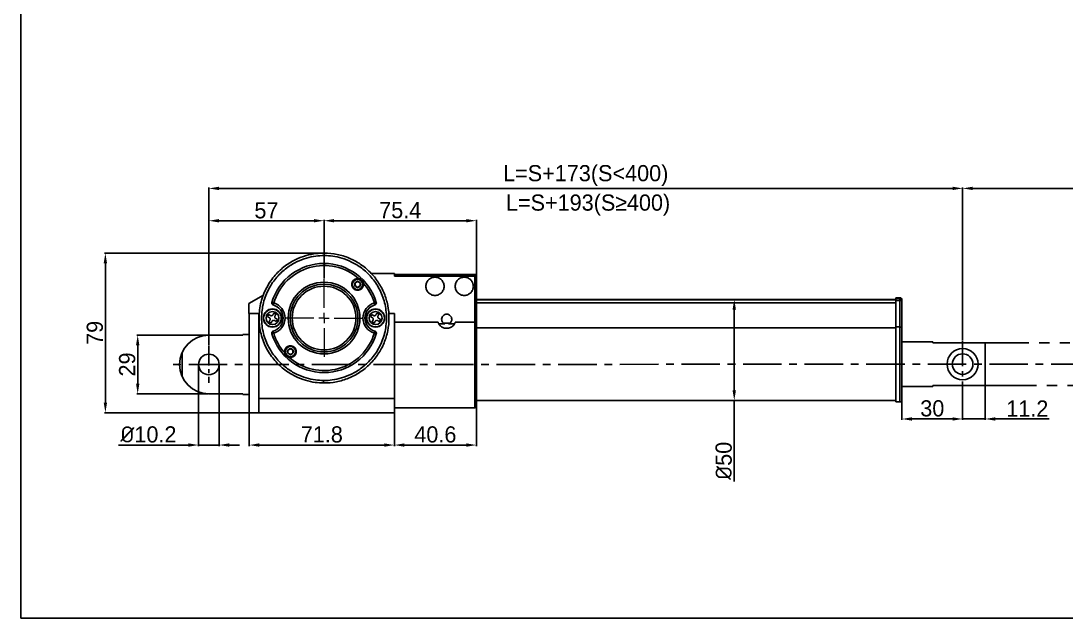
# Model space of a CAD drawing. Header units: millimetres. Extents: x 0 to 840, y 0 to 594.
# Drawn here: x 0 to 517, y 0 to 296 of the extents above; entities that cross this region are included whole.
import ezdxf

# ---------------------------------------------------------------- set-up
doc = ezdxf.new("R2010")
doc.units = ezdxf.units.MM
doc.header["$PDSIZE"] = -1
doc.linetypes.add('CENTERX2', pattern=[20.32, 12.7, -2.54, 2.54, -2.54])
doc.linetypes.add('PHANTOM', pattern=[12.7, 6.35, -1.27, 1.27, -1.27, 1.27, -1.27])
doc.layers.add('중심선', color=1, linetype='CENTERX2')
doc.layers.add('치수', color=4, linetype='Continuous')
doc.styles.add('누리로봇 문자스타일_20230829', font='GOTHIC.TTF')
doc.dimstyles.new('A2기본 치수스타일', dxfattribs={"dimtxt": 4, "dimasz": 4, "dimexe": 0.5, "dimexo": 0.3, "dimgap": 1, "dimtad": 1, "dimtoh": 1, "dimdec": 1, "dimzin": 12, "dimdsep": 46, "dimtxsty": '누리로봇 문자스타일_20230829', "dimcen": 0.09, "dimclrd": 3, "dimclre": 3, "dimclrt": 3, "dimadec": 0, "dimazin": 3, "dimtm": 1e-09, "dimtfac": 1, "dimtdec": 1, "dimtofl": 0, "dimtmove": 0, "dimatfit": 3, "dimfxl": 1, "dimfrac": 2, "dimarcsym": 0})
doc.dimstyles.new('A3치수선 초과 치수스타일', dxfattribs={"dimtxt": 4, "dimasz": 4, "dimexe": 0.5, "dimexo": 0.3, "dimgap": 1, "dimtad": 1, "dimdec": 1, "dimzin": 12, "dimdsep": 46, "dimtxsty": '누리로봇 문자스타일_20230829', "dimcen": 0.09, "dimclrd": 3, "dimclre": 3, "dimclrt": 3, "dimadec": 0, "dimazin": 3, "dimtm": 1e-09, "dimtfac": 1, "dimtdec": 1, "dimtofl": 0, "dimtmove": 0, "dimatfit": 3, "dimfxl": 1, "dimfrac": 2, "dimarcsym": 0})

# ---------------------------------------------------------------- blocks, each defined once
blk = doc.blocks.new('SW_CENTERMARKSYMBOL_2')
at = {"color": 0, "linetype": 'Continuous', "lineweight": 0}
for p, q in [((0, 5), (0, 19.25)), ((-5, 0), (-19.25, 0)), ((0, 0), (-2.5, 0)), ((0, 0), (0, 2.5)), ((0, 0), (0, -2.5)), ((0, 0), (2.5, 0)), ((5, 0), (19.25, 0)), ((0, -5), (0, -19.25))]:
    blk.add_line(p, q, dxfattribs=at)
blk = doc.blocks.new('*D28')
at = {"layer": 'Defpoints', "color": 0}
for p in [(353, 157.68), (353, 157.68), (353, 107.68)]:
    blk.add_point(p, dxfattribs=at)
at = {"layer": '치수', "color": 3, "lineweight": -2}
for p, q in [((352.7, 157.68), (352.5, 157.68)), ((353, 152.68), (353, 112.68)), ((352.7, 107.68), (352.5, 107.68)), ((353, 107.68), (353, 67.64))]:
    blk.add_line(p, q, dxfattribs=at)
at = {"layer": '치수', "color": 3}
for points in [[(352.17, 152.68), (353.83, 152.68), (353, 157.68)], [(352.17, 112.68), (353.83, 112.68), (353, 107.68)]]:
    blk.add_solid(points, dxfattribs=at)
at = {"layer": '치수', "color": 3, "insert": (347.8, 77.83), "char_height": 8, "attachment_point": 5, "rotation": 90, "style": '누리로봇 문자스타일_20230829'}
blk.add_mtext('{\\fISOCPEUR|b0|i0|c0|p34;%%C}50', dxfattribs=at)
blk = doc.blocks.new('*D29')
at = {"layer": 'Defpoints', "color": 0}
for p in [(225.4, 104.83), (184.8, 101.63), (184.8, 85.63)]:
    blk.add_point(p, dxfattribs=at)
at = {"layer": '치수', "color": 3, "lineweight": -2}
for p, q in [((225.4, 104.53), (225.4, 85.13)), ((184.8, 101.33), (184.8, 85.13)), ((220.4, 85.63), (189.8, 85.63))]:
    blk.add_line(p, q, dxfattribs=at)
at = {"layer": '치수', "color": 3}
for points in [[(189.8, 86.47), (189.8, 84.8), (184.8, 85.63)], [(220.4, 86.47), (220.4, 84.8), (225.4, 85.63)]]:
    blk.add_solid(points, dxfattribs=at)
at = {"layer": '치수', "color": 3, "insert": (205.1, 90.84), "char_height": 8, "attachment_point": 5, "style": '누리로봇 문자스타일_20230829'}
blk.add_mtext('40.6', dxfattribs=at)
blk = doc.blocks.new('*D30')
at = {"layer": 'Defpoints', "color": 0}
for p in [(113, 101.63), (184.8, 101.63), (113, 85.63)]:
    blk.add_point(p, dxfattribs=at)
at = {"layer": '치수', "color": 3, "lineweight": -2}
for p, q in [((113, 101.33), (113, 85.13)), ((184.8, 101.33), (184.8, 85.13)), ((179.8, 85.63), (118, 85.63))]:
    blk.add_line(p, q, dxfattribs=at)
at = {"layer": '치수', "color": 3}
for points in [[(118, 86.47), (118, 84.8), (113, 85.63)], [(179.8, 86.47), (179.8, 84.8), (184.8, 85.63)]]:
    blk.add_solid(points, dxfattribs=at)
at = {"layer": '치수', "color": 3, "insert": (148.9, 90.84), "char_height": 8, "attachment_point": 5, "style": '누리로봇 문자스타일_20230829'}
blk.add_mtext('71.8', dxfattribs=at)
blk = doc.blocks.new('*D31')
at = {"layer": 'Defpoints', "color": 0}
for p in [(41.8, 180.63), (150.2, 180.63), (113, 101.63)]:
    blk.add_point(p, dxfattribs=at)
at = {"layer": '치수', "color": 3, "lineweight": -2}
for p, q in [((149.9, 180.63), (41.3, 180.63)), ((41.8, 106.63), (41.8, 175.63)), ((112.7, 101.63), (41.3, 101.63))]:
    blk.add_line(p, q, dxfattribs=at)
at = {"layer": '치수', "color": 3}
for points in [[(40.97, 175.63), (42.63, 175.63), (41.8, 180.63)], [(40.97, 106.63), (42.63, 106.63), (41.8, 101.63)]]:
    blk.add_solid(points, dxfattribs=at)
at = {"layer": '치수', "color": 3, "insert": (36.6, 141.13), "char_height": 8, "attachment_point": 5, "rotation": 90, "style": '누리로봇 문자스타일_20230829'}
blk.add_mtext('79', dxfattribs=at)
blk = doc.blocks.new('*D32')
at = {"layer": 'Defpoints', "color": 0}
for p in [(93, 140), (57.8, 111), (93, 111)]:
    blk.add_point(p, dxfattribs=at)
at = {"layer": '치수', "color": 3, "lineweight": -2}
for p, q in [((92.7, 140), (57.3, 140)), ((57.8, 135), (57.8, 116)), ((92.7, 111), (57.3, 111))]:
    blk.add_line(p, q, dxfattribs=at)
at = {"layer": '치수', "color": 3}
for points in [[(56.97, 135), (58.63, 135), (57.8, 140)], [(56.97, 116), (58.63, 116), (57.8, 111)]]:
    blk.add_solid(points, dxfattribs=at)
at = {"layer": '치수', "color": 3, "insert": (52.6, 125.5), "char_height": 8, "attachment_point": 5, "rotation": 90, "style": '누리로봇 문자스타일_20230829'}
blk.add_mtext('29', dxfattribs=at)
blk = doc.blocks.new('*D33')
at = {"layer": 'Defpoints', "color": 0}
for p in [(466, 115.48), (436, 107.98), (466, 98.53)]:
    blk.add_point(p, dxfattribs=at)
at = {"layer": '치수', "color": 3, "lineweight": -2}
for p, q in [((466, 115.18), (466, 98.03)), ((436, 107.68), (436, 98.03)), ((441, 98.53), (461, 98.53))]:
    blk.add_line(p, q, dxfattribs=at)
at = {"layer": '치수', "color": 3}
for points in [[(441, 99.37), (441, 97.7), (436, 98.53)], [(461, 99.37), (461, 97.7), (466, 98.53)]]:
    blk.add_solid(points, dxfattribs=at)
at = {"layer": '치수', "color": 3, "insert": (451, 103.74), "char_height": 8, "attachment_point": 5, "style": '누리로봇 문자스타일_20230829'}
blk.add_mtext('30', dxfattribs=at)
blk = doc.blocks.new('*D34')
at = {"layer": 'Defpoints', "color": 0}
for p in [(466, 115.48), (477.2, 115.15), (477.2, 98.53)]:
    blk.add_point(p, dxfattribs=at)
at = {"layer": '치수', "color": 3, "lineweight": -2}
for p, q in [((466, 115.18), (466, 98.03)), ((477.2, 114.85), (477.2, 98.03)), ((461, 98.53), (456, 98.53)), ((466, 98.53), (477.2, 98.53)), ((482.2, 98.53), (508.81, 98.53))]:
    blk.add_line(p, q, dxfattribs=at)
at = {"layer": '치수', "color": 3}
for points in [[(461, 99.37), (461, 97.7), (466, 98.53)], [(482.2, 99.37), (482.2, 97.7), (477.2, 98.53)]]:
    blk.add_solid(points, dxfattribs=at)
at = {"layer": '치수', "color": 3, "insert": (498.01, 103.71), "char_height": 8, "attachment_point": 5, "style": '누리로봇 문자스타일_20230829'}
blk.add_mtext('11.2', dxfattribs=at)
blk = doc.blocks.new('*D35')
at = {"layer": 'Defpoints', "color": 0}
for p in [(93, 196.63), (150, 167.73), (93, 134.6)]:
    blk.add_point(p, dxfattribs=at)
at = {"layer": '치수', "color": 3, "lineweight": -2}
for p, q in [((93, 134.9), (93, 197.13)), ((145, 196.63), (98, 196.63)), ((150, 168.03), (150, 197.13))]:
    blk.add_line(p, q, dxfattribs=at)
at = {"layer": '치수', "color": 3}
for points in [[(98, 197.47), (98, 195.8), (93, 196.63)], [(145, 197.47), (145, 195.8), (150, 196.63)]]:
    blk.add_solid(points, dxfattribs=at)
at = {"layer": '치수', "color": 3, "insert": (121.5, 201.74), "char_height": 8, "attachment_point": 5, "style": '누리로봇 문자스타일_20230829'}
blk.add_mtext('57', dxfattribs=at)
blk = doc.blocks.new('*D36')
at = {"layer": 'Defpoints', "color": 0}
for p in [(225.4, 196.63), (150, 167.73), (225.4, 169.25)]:
    blk.add_point(p, dxfattribs=at)
at = {"layer": '치수', "color": 3, "lineweight": -2}
for p, q in [((150, 168.03), (150, 197.13)), ((155, 196.63), (220.4, 196.63)), ((225.4, 169.55), (225.4, 197.13))]:
    blk.add_line(p, q, dxfattribs=at)
at = {"layer": '치수', "color": 3}
for points in [[(155, 197.47), (155, 195.8), (150, 196.63)], [(220.4, 197.47), (220.4, 195.8), (225.4, 196.63)]]:
    blk.add_solid(points, dxfattribs=at)
at = {"layer": '치수', "color": 3, "insert": (187.7, 201.84), "char_height": 8, "attachment_point": 5, "style": '누리로봇 문자스타일_20230829'}
blk.add_mtext('75.4', dxfattribs=at)
blk = doc.blocks.new('*D37')
at = {"layer": 'Defpoints', "color": 0}
for p in [(466, 212.63), (93, 134.6), (466, 137.38)]:
    blk.add_point(p, dxfattribs=at)
at = {"layer": '치수', "color": 3, "lineweight": -2}
for p, q in [((93, 134.9), (93, 213.13)), ((98, 212.63), (461, 212.63)), ((466, 137.68), (466, 213.13))]:
    blk.add_line(p, q, dxfattribs=at)
at = {"layer": '치수', "color": 3}
for points in [[(98, 213.47), (98, 211.8), (93, 212.63)], [(461, 213.47), (461, 211.8), (466, 212.63)]]:
    blk.add_solid(points, dxfattribs=at)
at = {"layer": '치수', "color": 3, "insert": (279.5, 218.97), "char_height": 8, "attachment_point": 5, "style": '누리로봇 문자스타일_20230829'}
blk.add_mtext('L=S+173(S<400)', dxfattribs=at)
blk = doc.blocks.new('*D38')
at = {"layer": 'Defpoints', "color": 0}
for p in [(466, 212.63), (466, 137.38), (666, 135.88)]:
    blk.add_point(p, dxfattribs=at)
at = {"layer": '치수', "color": 3, "lineweight": -2}
for p, q in [((466, 137.68), (466, 213.13)), ((661, 212.63), (471, 212.63)), ((666, 136.18), (666, 213.13))]:
    blk.add_line(p, q, dxfattribs=at)
at = {"layer": '치수', "color": 3}
for points in [[(471, 213.47), (471, 211.8), (466, 212.63)], [(661, 213.47), (661, 211.8), (666, 212.63)]]:
    blk.add_solid(points, dxfattribs=at)
at = {"layer": '치수', "color": 3, "insert": (566, 217.84), "char_height": 8, "attachment_point": 5, "style": '누리로봇 문자스타일_20230829'}
blk.add_mtext('S', dxfattribs=at)
blk = doc.blocks.new('*D39')
at = {"layer": 'Defpoints', "color": 0}
for p in [(87.9, 125.5), (98.1, 125.5), (98.1, 85.63)]:
    blk.add_point(p, dxfattribs=at)
at = {"layer": '치수', "color": 3, "lineweight": -2}
for p, q in [((87.9, 125.2), (87.9, 85.13)), ((98.1, 125.2), (98.1, 85.13)), ((82.9, 85.63), (48.31, 85.63)), ((98.1, 85.63), (87.9, 85.63)), ((103.1, 85.63), (108.1, 85.63))]:
    blk.add_line(p, q, dxfattribs=at)
at = {"layer": '치수', "color": 3}
for points in [[(82.9, 86.47), (82.9, 84.8), (87.9, 85.63)], [(103.1, 86.47), (103.1, 84.8), (98.1, 85.63)]]:
    blk.add_solid(points, dxfattribs=at)
at = {"layer": '치수', "color": 3, "insert": (63.1, 90.84), "char_height": 8, "attachment_point": 5, "style": '누리로봇 문자스타일_20230829'}
blk.add_mtext('{\\fISOCPEUR|b0|i0|c0|p34;\\C3;%%C}10.2', dxfattribs=at)

msp = doc.modelspace()

# ---------------------------------------------------------------- linework, layer by layer
at = {"color": 7, "linetype": 'Continuous', "lineweight": 25}
for p, q in [((173.26, 170.58), (184.8, 170.58)), ((184.8, 170.58), (184.8, 169.16)), ((189.9, 170.08), (184.8, 170.08)), ((184.8, 169.16), (224.6, 169.16)), ((224.6, 170.07), (193.63, 170.07)), ((224.6, 169.16), (224.6, 146.42)), ((225.4, 145.88), (225.4, 168.51)), ((120.02, 159.85), (112.8, 155.68)), ((112.8, 155.68), (112.8, 150.68)), ((225.4, 157.68), (433, 157.68)), ((435, 158.48), (433, 158.48)), ((433, 106.98), (433, 158.48)), ((433, 158.08), (435, 158.08)), ((436, 157.1), (433, 157.1)), ((435, 158.08), (435, 106.98)), ((436, 143.37), (436, 157.44)), ((112.8, 150.68), (117.8, 150.68)), ((113, 101.63), (113, 150.68)), ((117.8, 101.63), (117.8, 150.68)), ((181.93, 150.68), (184.8, 150.68)), ((184.8, 150.68), (184.8, 101.63)), ((206.45, 146.42), (184.8, 146.42)), ((209.83, 145.54), (206.86, 145.54)), ((212.2, 145.88), (209.2, 145.88)), ((214.54, 145.54), (211.57, 145.54)), ((224.6, 146.42), (214.95, 146.42)), ((93, 140), (109.8, 140)), ((113, 140.36), (109.8, 140.36)), ((433, 143.68), (225.4, 143.68)), ((433, 144.1), (435, 144.1)), ((451.2, 136.68), (436, 136.68)), ((451.2, 136.22), (451.2, 136.68)), ((451.2, 136.22), (477.2, 136.22)), ((477.2, 136.22), (477.2, 115.15)), ((436, 114.53), (451.2, 114.68)), ((477.2, 115.15), (451.2, 115.15)), ((451.2, 114.68), (451.2, 115.15)), ((93, 111), (109.8, 111)), ((109.8, 110.65), (113, 110.65)), ((117.8, 108.68), (184.8, 108.68)), ((184.8, 104.03), (224.61, 104.03)), ((225.4, 107.68), (433, 107.68)), ((435, 106.98), (433, 106.98)), ((113, 101.63), (184.8, 101.63))]:
    msp.add_line(p, q, dxfattribs=at)
at = {"color": 8, "linetype": 'Continuous', "lineweight": 25}
for p, q in [((433, 157.48), (225.4, 157.48)), ((433, 155.99), (225.4, 155.99)), ((435, 158.48), (435, 158.08))]:
    msp.add_line(p, q, dxfattribs=at)
at = {"color": 1, "linetype": 'PHANTOM', "ltscale": 4}
for p, q in [((651.2, 136.22), (477.2, 136.22)), ((477.2, 115.15), (644.06, 115.15))]:
    msp.add_line(p, q, dxfattribs=at)
for points in [[(0, 0), (0, 0), (0, 594), (0, 594)], [(840, 0), (0, 0), (0, 594), (840, 594)]]:
    msp.add_lwpolyline(points, close=True)
at = {"color": 7, "linetype": 'Continuous', "lineweight": 25, "flags": 128}
for points in [[(125.09, 155.95), (124.91, 156), (124.73, 156.06), (124.56, 156.11), (124.42, 156.15), (124.3, 156.19), (124.21, 156.21), (124.15, 156.23), (124.14, 156.23)], [(124.82, 154.98), (124.83, 155), (124.84, 155.06), (124.87, 155.15), (124.9, 155.27), (124.94, 155.41), (124.99, 155.58), (125.04, 155.76), (125.09, 155.95)], [(174.91, 155.95), (175.09, 156), (175.27, 156.06), (175.44, 156.11), (175.58, 156.15), (175.7, 156.19), (175.79, 156.21), (175.85, 156.23), (175.86, 156.23)], [(174.91, 155.95), (174.96, 155.76), (175.01, 155.58), (175.06, 155.41), (175.1, 155.27), (175.13, 155.15), (175.16, 155.06), (175.17, 155), (175.18, 154.98)], [(122.06, 149.13), (122.13, 149.26), (122.2, 149.39), (122.28, 149.52), (122.35, 149.65), (122.42, 149.79), (122.49, 149.92), (122.56, 150.05), (122.63, 150.18)], [(122.63, 150.18), (122.74, 150.12), (122.84, 150.07), (122.94, 150.01), (123.05, 149.95), (123.15, 149.9), (123.26, 149.84), (123.36, 149.78), (123.47, 149.73)], [(124.69, 150.09), (124.75, 150.19), (124.8, 150.3), (124.86, 150.4), (124.92, 150.51), (124.97, 150.61), (125.03, 150.72), (125.08, 150.82), (125.14, 150.92)], [(125.14, 150.92), (125.27, 150.85), (125.4, 150.78), (125.54, 150.71), (125.67, 150.64), (125.8, 150.57), (125.93, 150.5), (126.06, 150.42), (126.2, 150.35)], [(126.2, 150.35), (126.14, 150.25), (126.08, 150.14), (126.03, 150.04), (125.97, 149.94), (125.91, 149.83), (125.86, 149.73), (125.8, 149.62), (125.74, 149.52)], [(173.06, 149.13), (173.13, 149.26), (173.2, 149.39), (173.28, 149.52), (173.42, 149.79), (173.49, 149.92), (173.56, 150.05), (173.63, 150.18)], [(173.63, 150.18), (173.74, 150.12), (173.84, 150.07), (173.94, 150.01), (174.05, 149.95), (174.15, 149.9), (174.26, 149.84), (174.36, 149.78), (174.47, 149.73)], [(175.69, 150.09), (175.75, 150.19), (175.8, 150.3), (175.86, 150.4), (175.92, 150.51), (175.97, 150.61), (176.03, 150.72), (176.08, 150.82), (176.14, 150.92)], [(176.14, 150.92), (176.27, 150.85), (176.4, 150.78), (176.54, 150.71), (176.67, 150.64), (176.8, 150.57), (176.93, 150.5), (177.06, 150.42), (177.2, 150.35)], [(177.2, 150.35), (177.14, 150.25), (177.08, 150.14), (177.03, 150.04), (176.97, 149.94), (176.91, 149.83), (176.86, 149.73), (176.8, 149.62), (176.74, 149.52)], [(122.9, 148.67), (122.79, 148.73), (122.69, 148.79), (122.58, 148.84), (122.48, 148.9), (122.37, 148.96), (122.27, 149.01), (122.16, 149.07), (122.06, 149.13)], [(122.8, 146.62), (122.86, 146.72), (122.92, 146.83), (122.97, 146.93), (123.03, 147.03), (123.09, 147.14), (123.14, 147.24), (123.2, 147.35), (123.26, 147.45)], [(123.86, 146.05), (123.73, 146.12), (123.6, 146.19), (123.46, 146.26), (123.33, 146.33), (123.2, 146.4), (123.07, 146.47), (122.94, 146.55), (122.8, 146.62)], [(124.31, 146.88), (124.25, 146.78), (124.2, 146.67), (124.14, 146.57), (124.08, 146.46), (124.03, 146.36), (123.97, 146.25), (123.92, 146.15), (123.86, 146.05)], [(126.37, 146.79), (126.26, 146.85), (126.16, 146.9), (126.06, 146.96), (125.95, 147.01), (125.85, 147.07), (125.74, 147.13), (125.64, 147.19), (125.53, 147.24)], [(126.1, 148.3), (126.21, 148.24), (126.31, 148.18), (126.42, 148.13), (126.52, 148.07), (126.63, 148.01), (126.73, 147.96), (126.84, 147.9), (126.94, 147.84)], [(126.94, 147.84), (126.87, 147.71), (126.8, 147.58), (126.72, 147.45), (126.58, 147.18), (126.51, 147.05), (126.44, 146.92), (126.37, 146.79)], [(173.9, 148.67), (173.79, 148.73), (173.69, 148.79), (173.58, 148.84), (173.48, 148.9), (173.37, 148.96), (173.27, 149.01), (173.16, 149.07), (173.06, 149.13)], [(173.8, 146.62), (173.86, 146.72), (173.92, 146.83), (173.97, 146.93), (174.03, 147.03), (174.09, 147.14), (174.14, 147.24), (174.2, 147.35), (174.26, 147.45)], [(174.86, 146.05), (174.73, 146.12), (174.6, 146.19), (174.46, 146.26), (174.33, 146.33), (174.2, 146.4), (174.07, 146.47), (173.94, 146.55), (173.8, 146.62)], [(175.31, 146.88), (175.25, 146.78), (175.2, 146.67), (175.14, 146.57), (175.08, 146.46), (175.03, 146.36), (174.97, 146.25), (174.92, 146.15), (174.86, 146.05)], [(177.37, 146.79), (177.26, 146.85), (177.16, 146.9), (177.06, 146.96), (176.95, 147.01), (176.85, 147.07), (176.74, 147.13), (176.64, 147.19), (176.53, 147.24)], [(177.1, 148.3), (177.21, 148.24), (177.31, 148.18), (177.42, 148.13), (177.52, 148.07), (177.63, 148.01), (177.73, 147.96), (177.84, 147.9), (177.94, 147.84)], [(177.94, 147.84), (177.87, 147.71), (177.8, 147.58), (177.72, 147.45), (177.65, 147.32), (177.58, 147.18), (177.51, 147.05), (177.44, 146.92), (177.37, 146.79)], [(124.14, 140.74), (124.15, 140.74), (124.21, 140.76), (124.3, 140.78), (124.42, 140.82), (124.56, 140.86), (124.73, 140.91), (124.91, 140.97), (125.09, 141.02)], [(124.82, 141.99), (124.83, 141.97), (124.84, 141.91), (124.87, 141.82), (124.9, 141.7), (124.94, 141.56), (124.99, 141.39), (125.04, 141.21), (125.09, 141.02)], [(174.91, 141.02), (174.96, 141.21), (175.01, 141.39), (175.06, 141.56), (175.1, 141.7), (175.13, 141.82), (175.16, 141.91), (175.17, 141.97), (175.18, 141.99)], [(175.86, 140.74), (175.85, 140.74), (175.79, 140.76), (175.7, 140.78), (175.58, 140.82), (175.44, 140.86), (175.27, 140.91), (175.09, 140.97), (174.91, 141.02)]]:
    msp.add_lwpolyline(points, dxfattribs=at)
at = {"color": 7, "linetype": 'Continuous', "lineweight": 25}
for centre, radius in [((150, 148.48), 17.75), ((166.62, 165.1), 2.5), ((166.62, 165.1), 1.44), ((150, 148.48), 16.75), ((150, 148.48), 15.75), ((124.5, 148.48), 4.5), ((124.5, 148.48), 4.37), ((124.5, 148.48), 3.21), ((175.5, 148.48), 4.5), ((175.5, 148.48), 4.37), ((175.5, 148.48), 3.21), ((133.38, 131.87), 2.75), ((133.38, 131.87), 2.5), ((133.38, 131.87), 1.44), ((466, 125.68), 7.7), ((466, 125.68), 5.1)]:
    msp.add_circle(centre, radius, dxfattribs=at)
msp.add_circle((93, 125.5), 5.1)
for centre, radius, start, end in [((150, 148.48), 27, 16.678, 163.322), ((150, 148.48), 26, 48.4072, 163.322), ((166.62, 165.1), 2.9, 77.1969, 12.8031), ((166.62, 165.1), 2.75, 90, 13.4563), ((150, 148.48), 26, 16.678, 41.5928), ((125.09, 155.95), 1, 163.322, 254.3261), ((123, 148.48), 7.75, 285.6739, 74.3261), ((177, 148.48), 7.75, 105.6739, 254.3261), ((174.91, 155.95), 1, 285.6739, 16.678), ((435, 157.48), 1, 0, 90), ((435.01, 157.09), 0.994, 0.3513, 90.3445), ((123, 148.48), 6.75, 285.6739, 74.3261), ((177, 148.48), 6.75, 105.6739, 254.3261), ((125.09, 141.02), 1, 105.6739, 196.678), ((150, 148.48), 27, 196.678, 343.322), ((150, 148.48), 26, 196.678, 221.5928), ((150, 148.48), 26, 228.4072, 343.322), ((174.91, 141.02), 1, 343.322, 74.3261), ((133.38, 131.87), 2.9, 257.1969, 192.8031), ((224.6, 104.83), 0.8, 270.0184, 0), ((435, 107.98), 1, 270, 0)]:
    msp.add_arc(centre, radius, start, end, dxfattribs=at)
msp.add_arc((93, 125.5), 14.5, 90, 270)
for points, knots in [([(150.2, 180.63), (148.86, 180.64), (147.43, 180.57), (144.41, 180.18), (142.81, 179.87), (139.5, 178.92), (137.79, 178.29), (134.3, 176.61), (132.53, 175.56), (129.08, 172.99), (127.39, 171.47), (124.28, 167.92), (122.86, 165.9), (120.46, 161.43), (119.5, 158.99), (118.19, 153.86), (117.85, 151.17), (117.85, 148.48)], [0, 0, 0, 0, 0.125, 0.125, 0.25, 0.25, 0.375, 0.375, 0.5, 0.5, 0.625, 0.625, 0.75, 0.75, 0.875, 0.875, 1, 1, 1, 1]), ([(149.81, 117.59), (148.52, 117.59), (147.16, 117.68), (144.28, 118.08), (142.77, 118.4), (139.62, 119.33), (137.99, 119.96), (134.68, 121.59), (133, 122.6), (129.73, 125.07), (128.13, 126.54), (125.19, 129.93), (123.84, 131.86), (121.58, 136.13), (120.66, 138.46), (119.42, 143.35), (119.1, 145.92), (119.1, 151.05), (119.42, 153.62), (120.67, 158.52), (121.58, 160.86), (123.86, 165.13), (125.21, 167.07), (128.18, 170.48), (129.78, 171.94), (133.08, 174.42), (134.76, 175.43), (138.1, 177.06), (139.74, 177.68), (142.91, 178.61), (144.44, 178.92), (147.34, 179.3), (148.71, 179.38), (150, 179.38)], [0, 0, 0, 0, 0.0625, 0.0625, 0.125, 0.125, 0.1875, 0.1875, 0.25, 0.25, 0.3125, 0.3125, 0.375, 0.375, 0.4375, 0.4375, 0.5, 0.5, 0.5625, 0.5625, 0.625, 0.625, 0.6875, 0.6875, 0.75, 0.75, 0.8125, 0.8125, 0.875, 0.875, 0.9375, 0.9375, 1, 1, 1, 1]), ([(150.19, 179.38), (151.48, 179.38), (152.84, 179.29), (155.72, 178.89), (157.23, 178.57), (160.38, 177.64), (162.01, 177.01), (165.32, 175.38), (167, 174.37), (170.27, 171.9), (171.87, 170.43), (174.81, 167.04), (176.16, 165.11), (178.42, 160.84), (179.34, 158.51), (180.58, 153.62), (180.9, 151.05), (180.9, 145.92), (180.58, 143.35), (179.33, 138.45), (178.42, 136.11), (176.14, 131.84), (174.79, 129.9), (171.82, 126.49), (170.22, 125.03), (166.92, 122.55), (165.24, 121.54), (161.9, 119.91), (160.26, 119.29), (157.09, 118.36), (155.56, 118.05), (152.66, 117.67), (151.29, 117.58), (150, 117.58)], [0, 0, 0, 0, 0.0625, 0.0625, 0.125, 0.125, 0.1875, 0.1875, 0.25, 0.25, 0.3125, 0.3125, 0.375, 0.375, 0.4375, 0.4375, 0.5, 0.5, 0.5625, 0.5625, 0.625, 0.625, 0.6875, 0.6875, 0.75, 0.75, 0.8125, 0.8125, 0.875, 0.875, 0.9375, 0.9375, 1, 1, 1, 1]), ([(150.2, 180.63), (152.3, 180.62), (154.39, 180.4), (158.5, 179.56), (160.51, 178.94), (164.37, 177.32), (166.23, 176.32), (169.7, 173.98), (171.33, 172.63), (174.28, 169.66), (175.61, 168.03), (177.93, 164.54), (178.92, 162.68), (180.52, 158.8), (181.13, 156.79), (181.94, 152.68), (182.15, 150.58), (182.15, 148.48)], [0, 0, 0, 0, 0.125, 0.125, 0.25, 0.25, 0.375, 0.375, 0.5, 0.5, 0.625, 0.625, 0.75, 0.75, 0.875, 0.875, 1, 1, 1, 1]), ([(165.37, 165.82), (165.57, 165.94), (165.78, 166.06), (166.2, 166.31), (166.41, 166.43), (166.62, 166.55)], [0, 0, 0, 0, 0.5, 0.5, 1, 1, 1, 1]), ([(165.37, 164.38), (165.37, 164.61), (165.37, 164.86), (165.37, 165.22), (165.37, 165.35), (165.37, 165.59), (165.37, 165.71), (165.37, 165.82)], [0, 0, 0, 0, 0.5, 0.5, 0.75, 0.75, 1, 1, 1, 1]), ([(166.62, 166.55), (166.82, 166.43), (167.03, 166.31), (167.45, 166.06), (167.66, 165.94), (167.87, 165.82)], [0, 0, 0, 0, 0.5, 0.5, 1, 1, 1, 1]), ([(169.44, 165.74), (169.38, 166.01), (169.29, 166.26), (169.02, 166.74), (168.86, 166.96), (168.57, 167.25), (168.47, 167.34), (168.25, 167.5), (168.14, 167.57), (167.78, 167.77), (167.53, 167.87), (167.26, 167.93)], [0, 0, 0, 0, 0.25, 0.25, 0.5, 0.5, 0.625, 0.625, 0.75, 0.75, 1, 1, 1, 1]), ([(167.87, 164.38), (167.87, 164.61), (167.87, 164.86), (167.87, 165.22), (167.87, 165.35), (167.87, 165.59), (167.87, 165.71), (167.87, 165.82)], [0, 0, 0, 0, 0.5, 0.5, 0.75, 0.75, 1, 1, 1, 1]), ([(191.9, 170.04), (191.64, 170.04), (191.11, 170.04), (190.45, 170.06), (189.99, 170.08), (189.93, 170.08), (189.9, 170.08)], [0, 0, 0, 0, 0.249994, 0.49984, 0.74964, 1, 1, 1, 1]), ([(193.63, 170.07), (193.61, 170.07), (193.56, 170.07), (193.49, 170.07), (193.41, 170.07), (193.29, 170.06), (193.12, 170.06), (192.9, 170.05), (192.67, 170.05), (192.42, 170.04), (192.16, 170.04), (191.99, 170.04), (191.9, 170.04)], [0, 0, 0, 0, 0.062567, 0.124869, 0.187175, 0.249751, 0.374809, 0.499878, 0.624979, 0.750098, 0.875041, 1, 1, 1, 1]), ([(200.4, 164.18), (200.4, 164.77), (200.52, 165.36), (200.97, 166.45), (201.3, 166.95), (202.13, 167.78), (202.63, 168.12), (203.72, 168.57), (204.31, 168.68), (205.49, 168.68), (206.08, 168.57), (207.17, 168.12), (207.67, 167.78), (208.5, 166.95), (208.83, 166.45), (209.28, 165.36), (209.4, 164.77), (209.4, 164.18)], [0, 0, 0, 0, 0.125, 0.125, 0.25, 0.25, 0.375, 0.375, 0.5, 0.5, 0.625, 0.625, 0.75, 0.75, 0.875, 0.875, 1, 1, 1, 1]), ([(214.9, 164.18), (214.9, 164.77), (215.02, 165.36), (215.47, 166.45), (215.8, 166.95), (216.63, 167.78), (217.13, 168.12), (218.22, 168.57), (218.81, 168.68), (219.99, 168.68), (220.58, 168.57), (221.67, 168.12), (222.17, 167.78), (223, 166.95), (223.33, 166.45), (223.78, 165.36), (223.9, 164.77), (223.9, 164.18)], [0, 0, 0, 0, 0.125, 0.125, 0.25, 0.25, 0.375, 0.375, 0.5, 0.5, 0.625, 0.625, 0.75, 0.75, 0.875, 0.875, 1, 1, 1, 1]), ([(225.4, 169.25), (225.4, 169.28), (225.4, 169.34), (225.38, 169.46), (225.32, 169.64), (225.2, 169.81), (225.04, 169.95), (224.91, 170.01), (224.8, 170.05), (224.7, 170.07), (224.63, 170.07), (224.6, 170.07)], [0, 0, 0, 0, 0.079805, 0.180791, 0.316115, 0.567834, 0.69095, 0.800522, 0.869923, 0.936264, 1, 1, 1, 1]), ([(224.6, 169.16), (224.62, 169.16), (224.67, 169.16), (224.75, 169.15), (224.82, 169.14), (224.92, 169.11), (225.03, 169.06), (225.2, 168.96), (225.31, 168.82), (225.38, 168.68), (225.4, 168.58), (225.4, 168.53), (225.4, 168.51)], [0, 0, 0, 0, 0.050125, 0.101526, 0.154271, 0.208394, 0.320073, 0.442735, 0.690227, 0.820197, 0.933541, 1, 1, 1, 1]), ([(225.4, 169.25), (225.4, 169.24), (225.4, 169.22), (225.4, 169.18), (225.4, 169.13), (225.4, 169.07), (225.4, 169), (225.4, 168.92), (225.4, 168.83), (225.4, 168.73), (225.4, 168.63), (225.4, 168.55), (225.4, 168.51)], [0, 0, 0, 0, 0.100131, 0.200175, 0.300153, 0.400088, 0.5, 0.599912, 0.699847, 0.799825, 0.899869, 1, 1, 1, 1]), ([(166.62, 163.66), (166.41, 163.78), (166.21, 163.9), (165.78, 164.14), (165.57, 164.26), (165.37, 164.38)], [0, 0, 0, 0, 0.5, 0.5, 1, 1, 1, 1]), ([(167.87, 164.38), (167.66, 164.26), (167.46, 164.14), (167.03, 163.9), (166.82, 163.78), (166.62, 163.66)], [0, 0, 0, 0, 0.5, 0.5, 1, 1, 1, 1]), ([(209.4, 164.18), (209.4, 163.6), (209.28, 163.01), (208.83, 161.92), (208.5, 161.42), (207.67, 160.59), (207.17, 160.25), (206.08, 159.8), (205.49, 159.68), (204.31, 159.68), (203.72, 159.8), (202.63, 160.25), (202.13, 160.59), (201.3, 161.42), (200.97, 161.92), (200.52, 163.01), (200.4, 163.6), (200.4, 164.18)], [0, 0, 0, 0, 0.125, 0.125, 0.25, 0.25, 0.375, 0.375, 0.5, 0.5, 0.625, 0.625, 0.75, 0.75, 0.875, 0.875, 1, 1, 1, 1]), ([(223.9, 164.18), (223.9, 163.6), (223.78, 163.01), (223.33, 161.92), (223, 161.42), (222.17, 160.59), (221.67, 160.25), (220.58, 159.8), (219.99, 159.68), (218.81, 159.68), (218.22, 159.8), (217.13, 160.25), (216.63, 160.59), (215.8, 161.42), (215.47, 161.92), (215.02, 163.01), (214.9, 163.6), (214.9, 164.18)], [0, 0, 0, 0, 0.125, 0.125, 0.25, 0.25, 0.375, 0.375, 0.5, 0.5, 0.625, 0.625, 0.75, 0.75, 0.875, 0.875, 1, 1, 1, 1]), ([(124.69, 150.09), (124.67, 150.06), (124.64, 150.01), (124.59, 149.94), (124.52, 149.87), (124.46, 149.81), (124.39, 149.76), (124.31, 149.72), (124.23, 149.68), (124.13, 149.65), (123.99, 149.62), (123.81, 149.62), (123.63, 149.65), (123.52, 149.7), (123.47, 149.73)], [0, 0, 0, 0, 0.0656845, 0.1304324, 0.1942573, 0.2571736, 0.3191962, 0.3803408, 0.4406237, 0.5000619, 0.6198378, 0.7430028, 0.8696845, 1, 1, 1, 1]), ([(175.69, 150.09), (175.67, 150.06), (175.64, 150.01), (175.59, 149.94), (175.52, 149.87), (175.46, 149.81), (175.39, 149.76), (175.31, 149.72), (175.23, 149.68), (175.13, 149.65), (174.99, 149.62), (174.81, 149.62), (174.63, 149.65), (174.52, 149.7), (174.47, 149.73)], [0, 0, 0, 0, 0.0656845, 0.1304324, 0.1942573, 0.2571736, 0.3191962, 0.3803408, 0.4406237, 0.5000619, 0.6198378, 0.7430028, 0.8696845, 1, 1, 1, 1]), ([(208.2, 147.88), (208.2, 148.21), (208.27, 148.54), (208.52, 149.14), (208.7, 149.42), (209.16, 149.88), (209.44, 150.07), (210.05, 150.32), (210.37, 150.38), (211.03, 150.38), (211.35, 150.32), (211.96, 150.07), (212.24, 149.88), (212.7, 149.42), (212.88, 149.14), (213.13, 148.54), (213.2, 148.21), (213.2, 147.88)], [0, 0, 0, 0, 0.125, 0.125, 0.25, 0.25, 0.375, 0.375, 0.5, 0.5, 0.625, 0.625, 0.75, 0.75, 0.875, 0.875, 1, 1, 1, 1]), ([(117.85, 148.48), (117.85, 145.81), (118.19, 143.15), (119.48, 138.05), (120.43, 135.63), (122.78, 131.19), (124.19, 129.18), (127.25, 125.65), (128.91, 124.12), (132.32, 121.55), (134.06, 120.5), (137.5, 118.8), (139.2, 118.16), (142.47, 117.18), (144.05, 116.85), (147.05, 116.44), (148.46, 116.34), (149.8, 116.34)], [0, 0, 0, 0, 0.125, 0.125, 0.25, 0.25, 0.375, 0.375, 0.5, 0.5, 0.625, 0.625, 0.75, 0.75, 0.875, 0.875, 1, 1, 1, 1]), ([(122.9, 148.67), (122.92, 148.66), (122.97, 148.63), (123.05, 148.57), (123.11, 148.51), (123.17, 148.44), (123.22, 148.37), (123.27, 148.3), (123.3, 148.22), (123.34, 148.11), (123.37, 147.97), (123.37, 147.8), (123.33, 147.62), (123.28, 147.51), (123.26, 147.45)], [0, 0, 0, 0, 0.0656845, 0.1304324, 0.1942573, 0.2571736, 0.3191962, 0.3803408, 0.4406237, 0.5000619, 0.6198378, 0.7430028, 0.8696845, 1, 1, 1, 1]), ([(124.31, 146.88), (124.33, 146.91), (124.36, 146.96), (124.41, 147.03), (124.48, 147.1), (124.54, 147.16), (124.61, 147.21), (124.69, 147.25), (124.77, 147.29), (124.87, 147.32), (125.01, 147.35), (125.19, 147.35), (125.37, 147.32), (125.48, 147.27), (125.53, 147.24)], [0, 0, 0, 0, 0.065685, 0.130432, 0.194257, 0.257174, 0.319196, 0.380341, 0.440624, 0.500062, 0.619838, 0.743003, 0.869685, 1, 1, 1, 1]), ([(126.1, 148.3), (126.08, 148.31), (126.03, 148.34), (125.95, 148.4), (125.89, 148.46), (125.83, 148.53), (125.78, 148.6), (125.73, 148.67), (125.7, 148.75), (125.66, 148.86), (125.63, 149), (125.63, 149.17), (125.67, 149.35), (125.72, 149.46), (125.74, 149.52)], [0, 0, 0, 0, 0.0656845, 0.1304324, 0.1942573, 0.2571736, 0.3191962, 0.3803408, 0.4406237, 0.5000619, 0.6198378, 0.7430028, 0.8696845, 1, 1, 1, 1]), ([(182.15, 148.48), (182.15, 146.37), (181.94, 144.26), (181.11, 140.12), (180.5, 138.09), (178.87, 134.18), (177.87, 132.31), (175.51, 128.81), (174.16, 127.17), (171.16, 124.19), (169.52, 122.85), (166, 120.52), (164.12, 119.52), (160.21, 117.93), (158.17, 117.32), (154.03, 116.52), (151.91, 116.32), (149.8, 116.34)], [0, 0, 0, 0, 0.125, 0.125, 0.25, 0.25, 0.375, 0.375, 0.5, 0.5, 0.625, 0.625, 0.75, 0.75, 0.875, 0.875, 1, 1, 1, 1]), ([(173.9, 148.67), (173.92, 148.66), (173.97, 148.63), (174.05, 148.57), (174.11, 148.51), (174.17, 148.44), (174.22, 148.37), (174.27, 148.3), (174.3, 148.22), (174.34, 148.11), (174.37, 147.97), (174.37, 147.8), (174.33, 147.62), (174.28, 147.51), (174.26, 147.45)], [0, 0, 0, 0, 0.065685, 0.130432, 0.194257, 0.257174, 0.319196, 0.380341, 0.440624, 0.500062, 0.619838, 0.743003, 0.869685, 1, 1, 1, 1]), ([(175.31, 146.88), (175.33, 146.91), (175.36, 146.96), (175.41, 147.03), (175.48, 147.1), (175.54, 147.16), (175.61, 147.21), (175.69, 147.25), (175.77, 147.29), (175.87, 147.32), (176.01, 147.35), (176.19, 147.35), (176.37, 147.32), (176.48, 147.27), (176.53, 147.24)], [0, 0, 0, 0, 0.065685, 0.130432, 0.194257, 0.257174, 0.319196, 0.380341, 0.440624, 0.500062, 0.619838, 0.743003, 0.869685, 1, 1, 1, 1]), ([(177.1, 148.3), (177.08, 148.31), (177.03, 148.34), (176.95, 148.4), (176.89, 148.46), (176.83, 148.53), (176.78, 148.6), (176.73, 148.67), (176.7, 148.75), (176.66, 148.86), (176.63, 149), (176.63, 149.17), (176.67, 149.35), (176.72, 149.46), (176.74, 149.52)], [0, 0, 0, 0, 0.0656845, 0.1304324, 0.1942573, 0.2571736, 0.3191962, 0.3803408, 0.4406237, 0.5000619, 0.6198378, 0.7430028, 0.8696845, 1, 1, 1, 1]), ([(214.95, 146.42), (214.94, 146.37), (214.9, 146.28), (214.85, 146.13), (214.78, 145.99), (214.72, 145.85), (214.64, 145.71), (214.5, 145.46), (214.26, 145.11), (213.83, 144.62), (213.28, 144.17), (212.56, 143.76), (211.84, 143.51), (211.2, 143.4), (210.71, 143.38), (210.21, 143.4), (209.73, 143.48), (209.28, 143.61), (208.73, 143.82), (208.13, 144.16), (207.58, 144.62), (207.15, 145.1), (206.87, 145.51), (206.68, 145.85), (206.55, 146.14), (206.48, 146.32), (206.45, 146.42)], [0, 0, 0, 0, 0.022252, 0.043884, 0.064906, 0.08533, 0.105166, 0.124428, 0.189647, 0.249301, 0.314656, 0.37429, 0.436829, 0.468363, 0.499473, 0.530616, 0.562211, 0.593077, 0.625046, 0.684745, 0.750182, 0.80969, 0.874741, 0.914083, 0.955805, 1, 1, 1, 1]), ([(209.83, 145.54), (209.36, 145.72), (208.94, 146.04), (208.36, 146.87), (208.2, 147.38), (208.2, 147.88)], [0, 0, 0, 0, 0.5, 0.5, 1, 1, 1, 1]), ([(213.2, 147.88), (213.2, 147.38), (213.04, 146.87), (212.46, 146.04), (212.04, 145.72), (211.57, 145.54)], [0, 0, 0, 0, 0.5, 0.5, 1, 1, 1, 1]), ([(224.6, 125.68), (224.6, 127.87), (224.6, 130.06), (224.6, 134.25), (224.6, 136.25), (224.6, 140.77), (224.6, 142.42), (224.6, 144.38), (224.6, 145.54), (224.6, 146.42)], [0, 0, 0, 0, 0.25, 0.25, 0.5, 0.5, 0.75, 0.75, 1, 1, 1, 1]), ([(225.4, 145.88), (225.4, 145.9), (225.4, 145.94), (225.38, 146.02), (225.32, 146.13), (225.2, 146.25), (225.03, 146.34), (224.9, 146.38), (224.75, 146.41), (224.65, 146.41), (224.6, 146.42)], [0, 0, 0, 0, 0.062733, 0.164283, 0.286349, 0.542523, 0.66805, 0.78267, 0.892651, 1, 1, 1, 1]), ([(225.4, 106.29), (225.4, 106.64), (225.4, 107.07), (225.4, 107.13), (225.4, 107.71), (225.4, 109.05), (225.4, 109.8), (225.4, 111.45), (225.4, 112.36), (225.4, 114.33), (225.4, 115.53), (225.4, 117.75), (225.4, 118.91), (225.4, 121.3), (225.4, 122.52), (225.4, 124.98), (225.4, 126.22), (225.4, 128.64), (225.4, 129.83), (225.4, 132.13), (225.4, 133.23), (225.4, 135.32), (225.4, 136.3), (225.4, 138.13), (225.4, 138.98), (225.4, 141.39), (225.4, 142.09), (225.4, 143.36), (225.4, 143.92), (225.4, 144.57), (225.4, 145.32), (225.4, 145.88)], [0, 0, 0, 0, 0.0625, 0.0625, 0.125, 0.125, 0.1875, 0.1875, 0.25, 0.25, 0.3125, 0.3125, 0.375, 0.375, 0.4375, 0.4375, 0.5, 0.5, 0.5625, 0.5625, 0.625, 0.625, 0.6875, 0.6875, 0.75, 0.75, 0.8125, 0.8125, 0.875, 0.875, 1, 1, 1, 1]), ([(435, 144.1), (435.03, 144.1), (435.09, 144.1), (435.18, 144.09), (435.26, 144.07), (435.35, 144.05), (435.43, 144.03), (435.51, 144), (435.59, 143.96), (435.69, 143.9), (435.81, 143.81), (435.91, 143.69), (435.98, 143.54), (435.99, 143.43), (436, 143.37)], [0, 0, 0, 0, 0.049529, 0.099784, 0.150959, 0.20324, 0.2568, 0.311799, 0.368386, 0.426699, 0.552406, 0.694192, 0.82528, 1, 1, 1, 1]), ([(436, 107.98), (436, 108.04), (436, 108.15), (436, 109.17), (436, 110.9), (436, 113.26), (436, 116.18), (436, 119.47), (436, 123.13), (436, 126.9), (436, 130.54), (436, 133.82), (436, 136.88), (436, 140.31), (436, 142.28), (436, 143.02), (436, 143.37)], [0, 0, 0, 0, 0.062109, 0.133256, 0.213761, 0.280066, 0.350678, 0.424485, 0.5, 0.575515, 0.649322, 0.719934, 0.786239, 0.866744, 0.937891, 1, 1, 1, 1]), ([(79.8, 131.51), (79.8, 130.86), (79.8, 130.2), (79.8, 128.27), (79.8, 126.98), (79.8, 125.68)], [0.2307791, 0.2307791, 0.2307791, 0.2307791, 0.5, 0.5, 1, 1, 1, 1]), ([(130.56, 131.23), (130.62, 130.96), (130.71, 130.71), (130.98, 130.23), (131.14, 130.01), (131.43, 129.72), (131.53, 129.63), (131.75, 129.47), (131.86, 129.4), (132.22, 129.2), (132.47, 129.1), (132.74, 129.04)], [0, 0, 0, 0, 0.25, 0.25, 0.5, 0.5, 0.625, 0.625, 0.75, 0.75, 1, 1, 1, 1]), ([(132.13, 132.59), (132.34, 132.71), (132.54, 132.83), (132.97, 133.07), (133.18, 133.19), (133.38, 133.31)], [0, 0, 0, 0, 0.5, 0.5, 1, 1, 1, 1]), ([(132.13, 131.15), (132.13, 131.38), (132.13, 131.62), (132.13, 131.99), (132.13, 132.11), (132.13, 132.35), (132.13, 132.47), (132.13, 132.59)], [0, 0, 0, 0, 0.5, 0.5, 0.75, 0.75, 1, 1, 1, 1]), ([(133.38, 130.42), (133.18, 130.54), (132.97, 130.66), (132.55, 130.91), (132.34, 131.03), (132.13, 131.15)], [0, 0, 0, 0, 0.5, 0.5, 1, 1, 1, 1]), ([(133.38, 133.31), (133.59, 133.19), (133.79, 133.07), (134.22, 132.83), (134.43, 132.71), (134.63, 132.59)], [0, 0, 0, 0, 0.5, 0.5, 1, 1, 1, 1]), ([(134.63, 131.15), (134.43, 131.03), (134.22, 130.91), (133.8, 130.66), (133.59, 130.54), (133.38, 130.42)], [0, 0, 0, 0, 0.5, 0.5, 1, 1, 1, 1]), ([(134.63, 131.15), (134.63, 131.38), (134.63, 131.62), (134.63, 131.99), (134.63, 132.11), (134.63, 132.35), (134.63, 132.47), (134.63, 132.59)], [0, 0, 0, 0, 0.5, 0.5, 0.75, 0.75, 1, 1, 1, 1]), ([(79.8, 125.68), (79.8, 124.39), (79.8, 123.09), (79.8, 121.04), (79.8, 120.26), (79.8, 119.5)], [0, 0, 0, 0, 0.5, 0.5, 0.8190225, 0.8190225, 0.8190225, 0.8190225]), ([(149.81, 117.59), (149.81, 117.44), (149.81, 117.28), (149.8, 116.97), (149.8, 116.82), (149.8, 116.58), (149.8, 116.48), (149.8, 116.36), (149.8, 116.34), (149.8, 116.34)], [0, 0, 0, 0, 0.25, 0.25, 0.5, 0.5, 0.75, 0.75, 1, 1, 1, 1]), ([(225.4, 104.83), (225.4, 104.83), (225.4, 104.84), (225.4, 104.87), (225.4, 104.89), (225.4, 104.97), (225.4, 105.06), (225.4, 105.43), (225.4, 105.68), (225.4, 106.29)], [0, 0, 0, 0, 0.125, 0.125, 0.25, 0.25, 0.5, 0.5, 1, 1, 1, 1])]:
    msp.add_open_spline(points, degree=3, knots=knots, dxfattribs=at)
for points in [[(150, 179.38), (150.06, 179.38), (150.13, 179.38), (150.19, 179.38)], [(224.6, 169.16), (224.6, 169.71), (224.6, 170.01), (224.6, 170.07)], [(109.8, 140.36), (109.8, 140.36), (109.8, 140.24), (109.8, 140)], [(150, 117.58), (149.94, 117.58), (149.87, 117.59), (149.81, 117.59)], [(109.8, 111), (109.8, 110.77), (109.8, 110.65), (109.8, 110.65)]]:
    msp.add_open_spline(points, degree=3, dxfattribs=at)
at = {"color": 8, "linetype": 'Continuous', "lineweight": 25}
msp.add_open_spline([(224.6, 125.68), (224.6, 124.21), (224.6, 121.25), (224.6, 116.98), (224.6, 112.9), (224.6, 109.45), (224.6, 107.58), (224.6, 105.45), (224.6, 104.39), (224.6, 103.89), (224.6, 104.03), (224.6, 104.03)], degree=3, knots=[0, 0, 0, 0, 0.124998, 0.249997, 0.374995, 0.499994, 0.624992, 0.74999, 0.874989, 0.999987, 1, 1, 1, 1], dxfattribs=at)
at = {"layer": '중심선', "ltscale": 0.75}
msp.add_line((93, 134.6), (93, 116.4), dxfattribs=at)
at = {"layer": '중심선'}
msp.add_line((466, 137.38), (466, 113.98), dxfattribs=at)
at = {"layer": '중심선', "ltscale": 1.5}
msp.add_line((681.2, 125.69), (73.8, 125.5), dxfattribs=at)

# ---------------------------------------------------------------- block references
at = {"layer": '중심선'}
msp.add_blockref('SW_CENTERMARKSYMBOL_2', (150, 148.48), dxfattribs=at)

# ---------------------------------------------------------------- texts
at = {"layer": '치수', "color": 3, "insert": (280.66, 204.41), "char_height": 8, "attachment_point": 5, "style": '누리로봇 문자스타일_20230829'}
msp.add_mtext('L=S+193(S{\\fGulim|b0|i0|c129|p50;≥}400)', dxfattribs=at)

# ---------------------------------------------------------------- dimensions: what is measured, and where the dimension line sits
at = {"layer": '치수'}
for base, p1, p2, text, override, picture, middle in [((466, 212.63), (93, 134.6), (466, 137.38), 'L=S+173(S<400)', {"dimtxt": 8, "dimasz": 5}, '*D37', (279.5, 212.63)), ((98.1, 85.63), (87.9, 125.5), (98.1, 125.5), '{\\fISOCPEUR|b0|i0|c0|p34;\\C3;%%C}<>', {"dimtxt": 8, "dimasz": 5, "dimtofl": 1}, '*D39', (63.1, 85.63))]:
    dim = msp.add_linear_dim(base=base, p1=p1, p2=p2, text=text, dimstyle='A2기본 치수스타일', override=override, dxfattribs=at)
    dim.commit()
    dim.dimension.update_dxf_attribs({"geometry": picture, "text_midpoint": middle, "dimtype": 160})
dim = msp.add_linear_dim(base=(466, 212.63), p1=(666, 135.88), p2=(466, 137.38), text='S', dimstyle='A2기본 치수스타일', override={"dimtxt": 8, "dimasz": 5}, dxfattribs=at)
dim.commit()
dim.dimension.update_dxf_attribs({"geometry": '*D38', "text_midpoint": (566, 217.84)})
for base, p1, p2, override, picture, middle in [((93, 196.63), (150, 167.73), (93, 134.6), {"dimtxt": 8, "dimasz": 5}, '*D35', (121.5, 201.74)), ((466, 98.53), (436, 107.98), (466, 115.48), {"dimtxt": 8, "dimasz": 5}, '*D33', (451, 103.74)), ((477.2, 98.53), (466, 115.48), (477.2, 115.15), {"dimtxt": 8, "dimasz": 5, "dimtofl": 1}, '*D34', (498.01, 103.71)), ((184.8, 85.63), (225.4, 104.83), (184.8, 101.63), {"dimtxt": 8, "dimasz": 5}, '*D29', (205.1, 90.84))]:
    dim = msp.add_linear_dim(base=base, p1=p1, p2=p2, dimstyle='A2기본 치수스타일', override=override, dxfattribs=at)
    dim.commit()
    dim.dimension.update_dxf_attribs({"geometry": picture, "text_midpoint": middle})
for base, p1, p2, picture, middle in [((225.4, 196.63), (150, 167.73), (225.4, 169.25), '*D36', (187.7, 196.63)), ((113, 85.63), (184.8, 101.63), (113, 101.63), '*D30', (148.9, 85.63))]:
    dim = msp.add_linear_dim(base=base, p1=p1, p2=p2, dimstyle='A2기본 치수스타일', override={"dimtxt": 8, "dimasz": 5}, dxfattribs=at)
    dim.commit()
    dim.dimension.update_dxf_attribs({"geometry": picture, "text_midpoint": middle, "dimtype": 160})
for base, p1, p2, picture, middle in [((41.8, 180.63), (113, 101.63), (150.2, 180.63), '*D31', (36.6, 141.13)), ((57.8, 111), (93, 140), (93, 111), '*D32', (52.6, 125.5))]:
    dim = msp.add_linear_dim(base=base, p1=p1, p2=p2, angle=90, dimstyle='A2기본 치수스타일', override={"dimtxt": 8, "dimasz": 5}, dxfattribs=at)
    dim.commit()
    dim.dimension.update_dxf_attribs({"geometry": picture, "text_midpoint": middle})
dim = msp.add_linear_dim(base=(353, 157.68), p1=(353, 107.68), p2=(353, 157.68), angle=90, text='{\\fISOCPEUR|b0|i0|c0|p34;%%C}<>', dimstyle='A3치수선 초과 치수스타일', override={"dimtxt": 8, "dimasz": 5}, dxfattribs=at)
dim.commit()
dim.dimension.update_dxf_attribs({"geometry": '*D28', "text_midpoint": (353, 77.83), "dimtype": 160})

doc.saveas('drawing.dxf')
